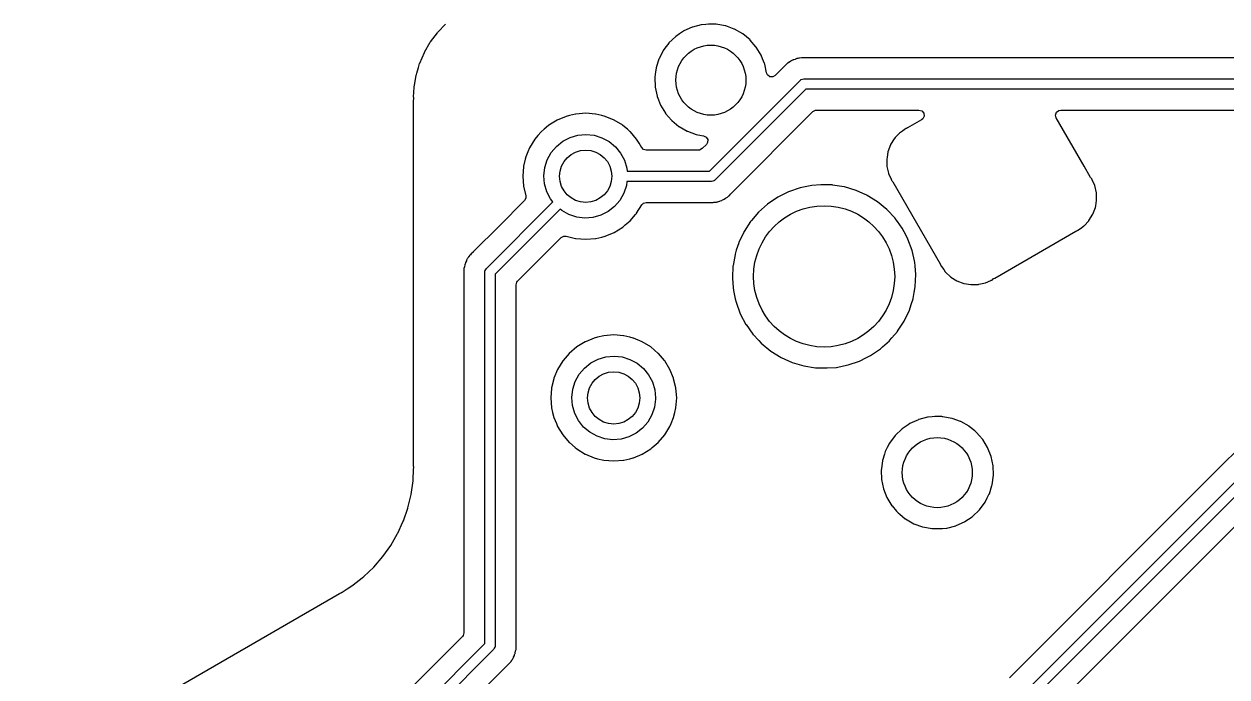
# Model space of a CAD drawing. Extents: x 189 to 319, y -167 to -61.
# Drawn here: x 211.57 to 240.79, y -99.48 to -83.64 of the extents above; entities that cross this region are included whole.
import ezdxf

# ---------------------------------------------------------------- set-up
doc = ezdxf.new("R2010")
doc.units = 0
doc.layers.add('BLACK', color=7, linetype='CONTINUOUS')

msp = doc.modelspace()

# ---------------------------------------------------------------- linework, layer by layer
at = {"layer": 'BLACK', "linetype": 'CONTINUOUS'}
for p, q in [((221.442, -84.066), (221.607, -83.8453)), ((221.607, -83.8453), (221.616, -83.8341)), ((221.616, -83.8341), (221.805, -83.634)), ((227.582, -83.8077), (227.49, -83.8699)), ((227.586, -83.8048), (227.582, -83.8077)), ((227.582, -83.8077), (227.582, -83.8077)), ((227.591, -83.8026), (227.586, -83.8048)), ((227.792, -83.7122), (227.591, -83.8026)), ((227.797, -83.71), (227.792, -83.7122)), ((227.792, -83.7122), (227.792, -83.7122)), ((227.802, -83.7087), (227.797, -83.71)), ((228.015, -83.6534), (227.802, -83.7087)), ((227.802, -83.7087), (227.802, -83.7087)), ((228.02, -83.6521), (228.015, -83.6534)), ((228.015, -83.6534), (228.015, -83.6534)), ((228.025, -83.6516), (228.02, -83.6521)), ((228.125, -83.6431), (228.025, -83.6516)), ((228.025, -83.6516), (228.025, -83.6516)), ((228.192, -83.6375), (228.125, -83.6431)), ((228.354, -83.6375), (228.192, -83.6375)), ((228.356, -83.6375), (228.354, -83.6375)), ((228.361, -83.6378), (228.356, -83.6375)), ((228.356, -83.6375), (228.356, -83.6375)), ((228.378, -83.6386), (228.361, -83.6378)), ((228.382, -83.6393), (228.378, -83.6386)), ((228.6, -83.6787), (228.382, -83.6393)), ((228.382, -83.6393), (228.382, -83.6393)), ((228.605, -83.6797), (228.6, -83.6787)), ((228.6, -83.6787), (228.6, -83.6787)), ((228.61, -83.6815), (228.605, -83.6797)), ((228.817, -83.7565), (228.61, -83.6815)), ((228.61, -83.6815), (228.61, -83.6815)), ((228.822, -83.7584), (228.817, -83.7565)), ((228.817, -83.7565), (228.817, -83.7565)), ((229.023, -83.8725), (228.822, -83.7584)), ((221.297, -84.3165), (221.434, -84.0782)), ((221.434, -84.0782), (221.442, -84.066)), ((227.225, -84.0971), (227.135, -84.2176)), ((227.228, -84.0928), (227.225, -84.0971)), ((227.395, -83.9336), (227.228, -84.0928)), ((227.49, -83.8699), (227.395, -83.9336)), ((229.027, -83.8759), (229.023, -83.8725)), ((229.116, -83.9491), (229.027, -83.8759)), ((229.027, -83.8759), (229.027, -83.8759)), ((229.201, -84.0188), (229.116, -83.9491)), ((229.205, -84.0228), (229.201, -84.0188)), ((229.346, -84.1851), (229.205, -84.0228)), ((229.205, -84.0228), (229.205, -84.0228)), ((221.182, -84.5814), (221.29, -84.3296)), ((221.29, -84.3296), (221.297, -84.3165)), ((227.088, -84.2827), (226.992, -84.4715)), ((227.09, -84.2779), (227.088, -84.2827)), ((227.135, -84.2176), (227.09, -84.2779)), ((229.352, -84.193), (229.346, -84.1851)), ((229.472, -84.3902), (229.352, -84.193)), ((229.507, -84.48), (229.472, -84.3902)), ((221.108, -84.8254), (221.148, -84.6915)), ((221.148, -84.6915), (221.176, -84.596)), ((221.176, -84.596), (221.181, -84.5822)), ((221.181, -84.5822), (221.182, -84.5814)), ((226.918, -84.7039), (226.905, -84.7952)), ((226.919, -84.6988), (226.918, -84.7039)), ((226.962, -84.5599), (226.919, -84.6988)), ((226.919, -84.6988), (226.919, -84.6988)), ((226.986, -84.4836), (226.962, -84.5599)), ((226.992, -84.4715), (226.986, -84.4836)), ((229.551, -84.5911), (229.507, -84.48)), ((229.557, -84.6048), (229.551, -84.5911)), ((229.558, -84.61), (229.557, -84.6048)), ((229.602, -84.8213), (229.558, -84.61)), ((230.032, -84.6674), (229.815, -84.8845)), ((230.04, -84.6586), (230.032, -84.6674)), ((230.063, -84.6306), (230.04, -84.6586)), ((230.068, -84.6245), (230.063, -84.6306)), ((230.084, -84.6126), (230.068, -84.6245)), ((230.099, -84.5998), (230.084, -84.6126)), ((230.114, -84.5855), (230.099, -84.5998)), ((230.12, -84.5814), (230.114, -84.5855)), ((230.152, -84.563), (230.12, -84.5814)), ((230.12, -84.5814), (230.12, -84.5814)), ((230.162, -84.5564), (230.152, -84.563)), ((230.191, -84.5351), (230.162, -84.5564)), ((230.197, -84.5304), (230.191, -84.5351)), ((230.191, -84.5351), (230.191, -84.5351)), ((230.216, -84.523), (230.197, -84.5304)), ((230.234, -84.5143), (230.216, -84.523)), ((230.245, -84.508), (230.234, -84.5143)), ((230.251, -84.504), (230.245, -84.508)), ((230.294, -84.4916), (230.251, -84.504)), ((230.305, -84.4878), (230.294, -84.4916)), ((230.339, -84.4744), (230.305, -84.4878)), ((230.346, -84.4715), (230.339, -84.4744)), ((230.339, -84.4744), (230.339, -84.4744)), ((230.366, -84.469), (230.346, -84.4715)), ((230.386, -84.465), (230.366, -84.469)), ((230.397, -84.4615), (230.386, -84.465)), ((230.405, -84.4593), (230.397, -84.4615)), ((230.397, -84.4615), (230.397, -84.4615)), ((230.449, -84.4579), (230.405, -84.4593)), ((230.461, -84.457), (230.449, -84.4579)), ((230.465, -84.4565), (230.461, -84.457)), ((230.493, -84.4565), (230.465, -84.4565)), ((230.497, -84.4564), (230.493, -84.4565)), ((230.557, -84.4545), (230.497, -84.4564)), ((230.565, -84.4543), (230.557, -84.4545)), ((230.557, -84.4545), (230.557, -84.4545)), ((230.573, -84.456), (230.565, -84.4543)), ((230.584, -84.4565), (230.573, -84.456)), ((244.45, -84.4565), (230.584, -84.4565)), ((221.049, -85.1301), (221.094, -84.8738)), ((221.094, -84.8738), (221.097, -84.8595)), ((221.097, -84.8595), (221.108, -84.8254)), ((226.889, -84.9209), (226.887, -84.9326)), ((226.887, -84.9326), (226.896, -85.1631)), ((226.905, -84.7952), (226.889, -84.9209)), ((228.213, -87.2049), (230.417, -85.0016)), ((229.625, -84.8709), (229.602, -84.8213)), ((229.681, -84.9135), (229.625, -84.8709)), ((229.752, -84.9185), (229.681, -84.9135)), ((229.815, -84.8845), (229.752, -84.9185)), ((230.417, -85.0016), (230.434, -84.9883)), ((230.434, -84.9883), (230.437, -84.9848)), ((230.437, -84.9848), (230.44, -84.984)), ((230.44, -84.984), (230.445, -84.9801)), ((230.445, -84.9801), (230.475, -84.9737)), ((230.475, -84.9737), (230.505, -84.965)), ((230.505, -84.965), (244.485, -84.965)), ((221.03, -85.4027), (221.043, -85.1777)), ((221.043, -85.1777), (221.044, -85.1593)), ((221.044, -85.1593), (221.046, -85.1447)), ((221.046, -85.1447), (221.049, -85.1301)), ((226.896, -85.1631), (226.943, -85.3889)), ((230.557, -85.215), (228.354, -87.4183)), ((244.434, -85.215), (230.557, -85.215)), ((221.028, -85.4945), (221.03, -85.4736)), ((221.028, -94.3451), (221.028, -85.4945)), ((221.031, -85.4279), (221.03, -85.4027)), ((221.03, -85.4736), (221.032, -85.4586)), ((221.033, -85.4412), (221.031, -85.4279)), ((221.032, -85.4586), (221.033, -85.4538)), ((221.033, -85.4538), (221.033, -85.4412)), ((226.943, -85.3889), (226.945, -85.3939)), ((226.945, -85.3939), (226.945, -85.3939)), ((226.945, -85.3939), (226.976, -85.4711)), ((226.976, -85.4711), (227.028, -85.6035)), ((227.028, -85.6035), (227.148, -85.8007)), ((224.732, -85.8774), (224.519, -85.9654)), ((224.737, -85.8755), (224.732, -85.8774)), ((224.732, -85.8774), (224.732, -85.8774)), ((224.818, -85.8559), (224.737, -85.8755)), ((224.965, -85.8206), (224.818, -85.8559)), ((224.97, -85.8195), (224.965, -85.8206)), ((224.965, -85.8206), (224.965, -85.8206)), ((225.209, -85.8007), (224.97, -85.8195)), ((225.448, -85.8195), (225.209, -85.8007)), ((225.453, -85.8206), (225.448, -85.8195)), ((225.6, -85.8559), (225.453, -85.8206)), ((225.453, -85.8206), (225.453, -85.8206)), ((225.682, -85.8755), (225.6, -85.8559)), ((225.686, -85.8774), (225.682, -85.8755)), ((225.899, -85.9654), (225.686, -85.8774)), ((225.686, -85.8774), (225.686, -85.8774)), ((227.148, -85.8007), (227.151, -85.8047)), ((227.151, -85.8047), (227.292, -85.9673)), ((228.738, -87.7525), (230.73, -85.7604)), ((230.73, -85.7604), (230.793, -85.7264)), ((230.793, -85.7264), (230.82, -85.7235)), ((230.82, -85.7235), (233.305, -85.7235)), ((233.305, -85.7235), (233.373, -85.7435)), ((233.373, -85.7435), (233.42, -85.7972)), ((233.43, -85.8674), (233.4, -85.932)), ((233.42, -85.7972), (233.43, -85.8674)), ((236.623, -85.8435), (236.646, -85.7764)), ((236.64, -85.9125), (236.623, -85.8435)), ((236.646, -85.7764), (236.702, -85.7325)), ((236.702, -85.7325), (236.749, -85.7235)), ((236.749, -85.7235), (244.171, -85.7235)), ((224.197, -86.1898), (224.128, -86.2486)), ((224.306, -86.0959), (224.197, -86.1898)), ((224.31, -86.0927), (224.306, -86.0959)), ((224.306, -86.0959), (224.306, -86.0959)), ((224.515, -85.9673), (224.31, -86.0927)), ((224.519, -85.9654), (224.515, -85.9673)), ((224.519, -85.9654), (224.519, -85.9654)), ((225.903, -85.9673), (225.899, -85.9654)), ((225.899, -85.9654), (225.899, -85.9654)), ((226.108, -86.0927), (225.903, -85.9673)), ((226.112, -86.0959), (226.108, -86.0927)), ((226.222, -86.1898), (226.112, -86.0959)), ((226.112, -86.0959), (226.112, -86.0959)), ((226.29, -86.2486), (226.222, -86.1898)), ((227.292, -85.9673), (227.299, -85.975)), ((227.299, -85.975), (227.303, -85.9783)), ((227.303, -85.9783), (227.473, -86.1178)), ((227.473, -86.1178), (227.473, -86.1178)), ((227.473, -86.1178), (227.477, -86.1212)), ((227.477, -86.1212), (227.678, -86.2354)), ((232.957, -86.1931), (232.902, -86.2327)), ((232.962, -86.1898), (232.957, -86.1931)), ((232.971, -86.1829), (232.962, -86.1898)), ((232.974, -86.1799), (232.971, -86.1829)), ((232.971, -86.1829), (232.971, -86.1829)), ((232.979, -86.1775), (232.974, -86.1799)), ((232.981, -86.1761), (232.979, -86.1775)), ((232.985, -86.1738), (232.981, -86.1761)), ((232.981, -86.1761), (232.981, -86.1761)), ((232.99, -86.1721), (232.985, -86.1738)), ((233.004, -86.1668), (232.99, -86.1721)), ((232.99, -86.1721), (232.99, -86.1721)), ((233.023, -86.1578), (233.004, -86.1668)), ((233.368, -85.9586), (233.023, -86.1578)), ((233.4, -85.932), (233.368, -85.9586)), ((237.316, -87.0837), (236.64, -85.9125)), ((223.972, -86.431), (223.847, -86.6356)), ((224.049, -86.3403), (223.972, -86.431)), ((224.125, -86.2523), (224.049, -86.3403)), ((224.128, -86.2486), (224.125, -86.2523)), ((224.498, -86.604), (224.653, -86.4797)), ((224.653, -86.4797), (224.829, -86.3879)), ((224.829, -86.3879), (225.019, -86.3319)), ((225.019, -86.3319), (225.216, -86.3139)), ((225.216, -86.3139), (225.413, -86.3346)), ((225.413, -86.3346), (225.603, -86.3933)), ((225.603, -86.3933), (225.777, -86.4876)), ((226.294, -86.2523), (226.29, -86.2486)), ((226.369, -86.3403), (226.294, -86.2523)), ((226.446, -86.431), (226.369, -86.3403)), ((226.506, -86.5281), (226.446, -86.431)), ((227.678, -86.2354), (227.683, -86.2372)), ((227.683, -86.2372), (227.683, -86.2372)), ((227.683, -86.2372), (227.89, -86.3122)), ((227.89, -86.3122), (227.89, -86.3122)), ((227.89, -86.3122), (227.895, -86.3141)), ((227.895, -86.3141), (227.9, -86.315)), ((227.9, -86.315), (227.9, -86.315)), ((227.9, -86.315), (227.937, -86.3218)), ((227.937, -86.3218), (228.073, -86.3463)), ((228.073, -86.3463), (228.136, -86.3781)), ((228.136, -86.3781), (228.173, -86.4392)), ((228.173, -86.4392), (228.17, -86.5102)), ((232.704, -86.4206), (232.616, -86.562)), ((232.707, -86.4153), (232.704, -86.4206)), ((232.704, -86.4206), (232.704, -86.4206)), ((232.73, -86.3908), (232.707, -86.4153)), ((232.825, -86.2893), (232.73, -86.3908)), ((232.83, -86.2848), (232.825, -86.2893)), ((232.825, -86.2893), (232.825, -86.2893)), ((232.902, -86.2327), (232.83, -86.2848)), ((223.805, -86.7356), (223.755, -86.8573)), ((223.845, -86.6402), (223.805, -86.7356)), ((223.847, -86.6356), (223.845, -86.6402)), ((223.845, -86.6402), (223.845, -86.6402)), ((224.275, -86.9296), (224.371, -86.7559)), ((224.371, -86.7559), (224.498, -86.604)), ((225.777, -86.4876), (225.93, -86.614)), ((225.93, -86.614), (226.055, -86.7676)), ((226.055, -86.7676), (226.148, -86.9427)), ((226.572, -86.6356), (226.506, -86.5281)), ((226.573, -86.6346), (226.572, -86.6356)), ((226.611, -86.6764), (226.573, -86.6346)), ((226.679, -86.6964), (226.611, -86.6764)), ((227.951, -86.6964), (226.679, -86.6964)), ((227.977, -86.6935), (227.951, -86.6964)), ((228.04, -86.6595), (227.977, -86.6935)), ((228.14, -86.5594), (228.04, -86.6595)), ((228.17, -86.5102), (228.14, -86.5594)), ((232.549, -86.7407), (232.529, -86.8621)), ((232.55, -86.7346), (232.549, -86.7407)), ((232.549, -86.7407), (232.549, -86.7407)), ((232.613, -86.5672), (232.55, -86.7346)), ((232.616, -86.562), (232.613, -86.5672)), ((232.616, -86.562), (232.616, -86.562)), ((223.74, -86.9172), (223.7, -87.0858)), ((223.755, -86.8573), (223.74, -86.9172)), ((224.215, -87.1186), (224.275, -86.9296)), ((226.148, -86.9427), (226.206, -87.1325)), ((232.529, -86.8621), (232.521, -86.9111)), ((232.521, -86.9111), (232.521, -86.9173)), ((232.521, -86.9173), (232.521, -86.9173)), ((232.521, -86.9173), (232.523, -86.9845)), ((232.523, -86.9845), (232.527, -87.0899)), ((223.699, -87.0907), (223.68, -87.3299)), ((223.68, -87.3299), (223.699, -87.5691)), ((223.7, -87.0858), (223.699, -87.0907)), ((223.7, -87.0858), (223.7, -87.0858)), ((224.193, -87.3157), (224.215, -87.1186)), ((224.21, -87.5133), (224.193, -87.3157)), ((226.206, -87.1325), (226.213, -87.2049)), ((226.213, -87.2049), (228.213, -87.2049)), ((232.527, -87.0899), (232.528, -87.0959)), ((232.528, -87.0959), (232.528, -87.0959)), ((232.528, -87.0959), (232.566, -87.258)), ((232.566, -87.258), (232.567, -87.264)), ((232.567, -87.264), (232.623, -87.3865)), ((237.473, -87.3559), (237.316, -87.0837)), ((237.483, -87.3707), (237.473, -87.3559)), ((223.699, -87.5691), (223.7, -87.5739)), ((223.7, -87.5739), (223.7, -87.5739)), ((223.7, -87.5739), (223.755, -87.8024)), ((224.264, -87.7039), (224.21, -87.5133)), ((226.2, -87.555), (226.137, -87.7431)), ((226.212, -87.4549), (226.2, -87.555)), ((228.265, -87.4549), (226.212, -87.4549)), ((228.295, -87.4462), (228.265, -87.4549)), ((228.325, -87.4397), (228.295, -87.4462)), ((228.33, -87.4359), (228.325, -87.4397)), ((228.333, -87.4351), (228.33, -87.4359)), ((228.336, -87.4316), (228.333, -87.4351)), ((228.354, -87.4183), (228.336, -87.4316)), ((230.416, -87.61), (230.137, -87.7061)), ((230.619, -87.5691), (230.416, -87.61)), ((230.701, -87.5524), (230.619, -87.5691)), ((230.705, -87.5516), (230.701, -87.5524)), ((230.701, -87.5524), (230.701, -87.5524)), ((230.925, -87.537), (230.705, -87.5516)), ((231.11, -87.537), (230.925, -87.537)), ((231.111, -87.5371), (231.11, -87.537)), ((231.177, -87.5401), (231.111, -87.5371)), ((231.111, -87.5371), (231.111, -87.5371)), ((231.202, -87.5412), (231.177, -87.5401)), ((231.205, -87.5417), (231.202, -87.5412)), ((231.489, -87.5867), (231.205, -87.5417)), ((231.205, -87.5417), (231.205, -87.5417)), ((231.494, -87.5874), (231.489, -87.5867)), ((231.489, -87.5867), (231.489, -87.5867)), ((231.777, -87.6718), (231.494, -87.5874)), ((232.623, -87.3865), (232.626, -87.3944)), ((232.626, -87.3944), (232.632, -87.4119)), ((232.632, -87.4119), (232.632, -87.4119)), ((232.632, -87.4119), (232.634, -87.4164)), ((232.634, -87.4164), (232.64, -87.4274)), ((232.64, -87.4274), (232.643, -87.4312)), ((232.643, -87.4312), (232.643, -87.4312)), ((232.643, -87.4312), (232.657, -87.4493)), ((232.657, -87.4493), (232.667, -87.4641)), ((232.667, -87.4641), (233.818, -89.4571)), ((237.5, -87.3926), (237.483, -87.3707)), ((237.507, -87.4036), (237.5, -87.3926)), ((237.508, -87.4081), (237.507, -87.4036)), ((237.515, -87.4256), (237.508, -87.4081)), ((237.508, -87.4081), (237.508, -87.4081)), ((237.518, -87.4336), (237.515, -87.4256)), ((237.574, -87.556), (237.518, -87.4336)), ((237.614, -87.7301), (237.574, -87.556)), ((223.722, -87.9216), (223.104, -88.5388)), ((223.754, -87.8645), (223.722, -87.9216)), ((223.755, -87.8024), (223.753, -87.803)), ((223.753, -87.803), (223.754, -87.8645)), ((224.355, -87.8802), (224.264, -87.7039)), ((224.411, -87.951), (224.355, -87.8802)), ((226.039, -87.9155), (225.91, -88.0656)), ((226.137, -87.7431), (226.039, -87.9155)), ((228.424, -87.9483), (228.431, -87.9454)), ((228.431, -87.9454), (228.465, -87.9321)), ((228.431, -87.9454), (228.431, -87.9454)), ((228.465, -87.9321), (228.476, -87.9282)), ((228.476, -87.9282), (228.511, -87.9181)), ((228.511, -87.9181), (228.519, -87.9159)), ((228.511, -87.9181), (228.511, -87.9181)), ((228.519, -87.9159), (228.526, -87.9119)), ((228.526, -87.9119), (228.536, -87.9056)), ((228.526, -87.9119), (228.526, -87.9119)), ((228.536, -87.9056), (228.554, -87.8969)), ((228.554, -87.8969), (228.573, -87.8894)), ((228.573, -87.8894), (228.609, -87.8634)), ((228.609, -87.8634), (228.618, -87.8569)), ((228.618, -87.8569), (228.65, -87.8385)), ((228.65, -87.8385), (228.656, -87.8344)), ((228.65, -87.8385), (228.65, -87.8385)), ((228.656, -87.8344), (228.671, -87.8201)), ((228.671, -87.8201), (228.686, -87.8073)), ((228.686, -87.8073), (228.692, -87.8024)), ((228.692, -87.8024), (228.702, -87.7953)), ((228.702, -87.7953), (228.73, -87.7613)), ((228.73, -87.7613), (228.738, -87.7525)), ((229.873, -87.8383), (229.628, -88.0043)), ((229.889, -87.8303), (229.873, -87.8383)), ((230.133, -87.708), (229.889, -87.8303)), ((230.137, -87.7061), (230.133, -87.708)), ((231.938, -87.7442), (231.777, -87.6718)), ((232.038, -87.7892), (231.938, -87.7442)), ((232.046, -87.7928), (232.038, -87.7892)), ((232.297, -87.9484), (232.046, -87.7928)), ((237.597, -88.0489), (237.619, -87.915)), ((237.616, -87.8), (237.614, -87.7301)), ((237.62, -87.8969), (237.616, -87.8)), ((237.619, -87.915), (237.62, -87.9089)), ((237.619, -87.915), (237.619, -87.915)), ((237.62, -87.9089), (237.62, -87.8969)), ((222.797, -89.5656), (224.411, -87.951)), ((224.587, -88.1285), (223.01, -89.7058)), ((224.629, -88.1642), (224.587, -88.1285)), ((224.802, -88.2609), (224.629, -88.1642)), ((225.754, -88.1877), (225.577, -88.2771)), ((225.91, -88.0656), (225.754, -88.1877)), ((226.422, -88.2571), (226.443, -88.2325)), ((226.443, -88.2325), (226.446, -88.2287)), ((226.443, -88.2325), (226.443, -88.2325)), ((226.446, -88.2287), (226.572, -88.0241)), ((226.572, -88.0241), (226.574, -88.0253)), ((226.574, -88.0253), (226.616, -87.9805)), ((226.616, -87.9805), (226.679, -87.9634)), ((226.679, -87.9634), (228.186, -87.9634)), ((228.186, -87.9634), (228.198, -87.9639)), ((228.198, -87.9639), (228.205, -87.9656)), ((228.205, -87.9656), (228.213, -87.9653)), ((228.213, -87.9653), (228.273, -87.9634)), ((228.213, -87.9653), (228.213, -87.9653)), ((228.273, -87.9634), (228.277, -87.9634)), ((228.277, -87.9634), (228.305, -87.9634)), ((228.305, -87.9634), (228.309, -87.9629)), ((228.309, -87.9629), (228.321, -87.9619)), ((228.309, -87.9629), (228.309, -87.9629)), ((228.321, -87.9619), (228.353, -87.9609)), ((228.353, -87.9609), (228.357, -87.9608)), ((228.357, -87.9608), (228.365, -87.9605)), ((228.365, -87.9605), (228.384, -87.9549)), ((228.384, -87.9549), (228.404, -87.9509)), ((228.404, -87.9509), (228.416, -87.9493)), ((228.416, -87.9493), (228.424, -87.9483)), ((228.416, -87.9493), (228.416, -87.9493)), ((229.405, -88.2043), (229.234, -88.4047)), ((229.408, -88.2012), (229.405, -88.2043)), ((229.405, -88.2043), (229.405, -88.2043)), ((229.628, -88.0043), (229.408, -88.2012)), ((232.525, -88.1359), (232.297, -87.9484)), ((232.528, -88.1389), (232.525, -88.1359)), ((232.724, -88.3488), (232.528, -88.1389)), ((237.528, -88.2528), (237.591, -88.0854)), ((237.591, -88.0854), (237.597, -88.0489)), ((224.991, -88.3222), (224.802, -88.2609)), ((225.188, -88.3456), (224.991, -88.3222)), ((225.386, -88.3304), (225.188, -88.3456)), ((225.577, -88.2771), (225.386, -88.3304)), ((226.108, -88.567), (226.172, -88.5121)), ((226.172, -88.5121), (226.287, -88.4144)), ((226.287, -88.4144), (226.29, -88.4112)), ((226.29, -88.4112), (226.422, -88.2571)), ((229.214, -88.4289), (229.057, -88.6696)), ((229.216, -88.4254), (229.214, -88.4289)), ((229.214, -88.4289), (229.214, -88.4289)), ((229.234, -88.4047), (229.216, -88.4254)), ((232.727, -88.3519), (232.724, -88.3488)), ((232.724, -88.3488), (232.724, -88.3488)), ((232.729, -88.3553), (232.727, -88.3519)), ((232.781, -88.4289), (232.729, -88.3553)), ((232.729, -88.3553), (232.729, -88.3553)), ((232.898, -88.5926), (232.781, -88.4289)), ((237.311, -88.5352), (237.315, -88.5307)), ((237.315, -88.5307), (237.429, -88.4092)), ((237.315, -88.5307), (237.315, -88.5307)), ((237.429, -88.4092), (237.433, -88.4047)), ((237.429, -88.4092), (237.429, -88.4092)), ((237.433, -88.4047), (237.528, -88.2528)), ((223.104, -88.5388), (222.493, -89.1503)), ((223.555, -89.8795), (224.617, -88.8175)), ((224.617, -88.8175), (224.68, -88.7834)), ((224.68, -88.7834), (224.736, -88.7863)), ((224.736, -88.7863), (224.737, -88.7842)), ((224.737, -88.7842), (224.965, -88.8391)), ((225.453, -88.8391), (225.6, -88.8038)), ((225.6, -88.8038), (225.682, -88.7842)), ((225.682, -88.7842), (225.686, -88.7823)), ((225.686, -88.7823), (225.899, -88.6943)), ((225.899, -88.6943), (225.903, -88.6924)), ((225.899, -88.6943), (225.899, -88.6943)), ((225.903, -88.6924), (226.108, -88.567)), ((229.047, -88.6898), (228.928, -88.9398)), ((229.053, -88.6768), (229.047, -88.6898)), ((229.055, -88.6731), (229.053, -88.6768)), ((229.053, -88.6768), (229.053, -88.6768)), ((229.057, -88.6696), (229.055, -88.6731)), ((232.944, -88.681), (232.898, -88.5926)), ((233.025, -88.8339), (232.944, -88.681)), ((235.147, -89.7996), (237.117, -88.6622)), ((237.117, -88.6622), (237.136, -88.6532)), ((237.136, -88.6532), (237.151, -88.6479)), ((237.151, -88.6479), (237.155, -88.6462)), ((237.151, -88.6479), (237.151, -88.6479)), ((237.155, -88.6462), (237.166, -88.6401)), ((237.166, -88.6401), (237.17, -88.6371)), ((237.17, -88.6371), (237.179, -88.6302)), ((237.17, -88.6371), (237.17, -88.6371)), ((237.179, -88.6302), (237.183, -88.6269)), ((237.183, -88.6269), (237.263, -88.5696)), ((237.263, -88.5696), (237.311, -88.5352)), ((224.965, -88.8391), (224.965, -88.8391)), ((224.965, -88.8391), (224.97, -88.8403)), ((224.97, -88.8403), (225.209, -88.8591)), ((225.209, -88.8591), (225.448, -88.8403)), ((225.448, -88.8403), (225.453, -88.8391)), ((225.453, -88.8391), (225.453, -88.8391)), ((228.927, -88.9438), (228.868, -89.127)), ((228.928, -88.9398), (228.927, -88.9438)), ((228.927, -88.9438), (228.927, -88.9438)), ((233.035, -88.8538), (233.025, -88.8339)), ((233.137, -89.1309), (233.035, -88.8538)), ((222.313, -89.3802), (222.291, -89.4189)), ((222.318, -89.3695), (222.313, -89.3802)), ((222.332, -89.3362), (222.318, -89.3695)), ((222.335, -89.3289), (222.332, -89.3362)), ((222.332, -89.3362), (222.332, -89.3362)), ((222.348, -89.3129), (222.335, -89.3289)), ((222.359, -89.2964), (222.348, -89.3129)), ((222.365, -89.2856), (222.359, -89.2964)), ((222.368, -89.2787), (222.365, -89.2856)), ((222.365, -89.2856), (222.365, -89.2856)), ((222.399, -89.2464), (222.368, -89.2787)), ((222.406, -89.2374), (222.399, -89.2464)), ((222.409, -89.2342), (222.406, -89.2374)), ((222.429, -89.2145), (222.409, -89.2342)), ((222.431, -89.2116), (222.429, -89.2145)), ((222.473, -89.1678), (222.431, -89.2116)), ((222.478, -89.162), (222.473, -89.1678)), ((222.484, -89.1579), (222.478, -89.162)), ((222.493, -89.1503), (222.484, -89.1579)), ((228.837, -89.2251), (228.788, -89.4991)), ((228.838, -89.221), (228.837, -89.2251)), ((228.868, -89.127), (228.838, -89.221)), ((233.138, -89.135), (233.137, -89.1309)), ((233.193, -89.3802), (233.138, -89.135)), ((233.138, -89.135), (233.138, -89.135)), ((233.202, -89.4192), (233.193, -89.3802)), ((222.25, -89.6139), (222.247, -89.6339)), ((222.247, -89.6339), (222.248, -89.6418)), ((222.248, -89.6418), (222.251, -89.6779)), ((222.251, -89.5942), (222.25, -89.6139)), ((222.253, -89.5663), (222.251, -89.5739)), ((222.251, -89.5739), (222.251, -89.5942)), ((222.251, -89.6779), (222.251, -89.6898)), ((222.251, -89.6898), (222.251, -98.4094)), ((222.262, -89.5311), (222.253, -89.5663)), ((222.265, -89.5195), (222.262, -89.5311)), ((222.271, -89.4837), (222.265, -89.5195)), ((222.272, -89.4758), (222.271, -89.4837)), ((222.271, -89.4837), (222.271, -89.4837)), ((222.28, -89.4572), (222.272, -89.4758)), ((222.286, -89.4385), (222.28, -89.4572)), ((222.289, -89.4266), (222.286, -89.4385)), ((222.291, -89.4189), (222.289, -89.4266)), ((222.289, -89.4266), (222.289, -89.4266)), ((222.76, -89.654), (222.763, -89.6319)), ((222.76, -98.6722), (222.76, -89.654)), ((222.763, -89.6273), (222.764, -89.6249)), ((222.763, -89.6319), (222.763, -89.6273)), ((222.764, -89.6249), (222.765, -89.6185)), ((222.765, -89.6185), (222.782, -89.5926)), ((222.782, -89.5926), (222.797, -89.5656)), ((228.786, -89.5158), (228.774, -89.7748)), ((228.788, -89.4991), (228.786, -89.5117)), ((228.786, -89.5117), (228.786, -89.5158)), ((228.786, -89.5158), (228.786, -89.5158)), ((233.202, -89.4233), (233.202, -89.4192)), ((233.209, -89.5058), (233.202, -89.4233)), ((233.227, -89.7133), (233.209, -89.5058)), ((233.818, -89.4571), (233.827, -89.4761)), ((233.827, -89.4761), (233.832, -89.4903)), ((233.832, -89.4903), (233.832, -89.4904)), ((233.832, -89.4904), (233.834, -89.4949)), ((233.834, -89.4949), (233.84, -89.5058)), ((233.84, -89.5058), (233.843, -89.5097)), ((233.843, -89.5097), (233.843, -89.5097)), ((233.843, -89.5097), (233.85, -89.5184)), ((233.85, -89.5184), (233.853, -89.5229)), ((233.853, -89.5229), (233.906, -89.5957)), ((233.906, -89.5957), (233.945, -89.6508)), ((233.945, -89.6508), (233.95, -89.655)), ((233.95, -89.655), (233.95, -89.655)), ((233.95, -89.655), (234.071, -89.7688)), ((223.01, -89.7058), (223.01, -98.724)), ((223.518, -89.9686), (223.539, -89.9004)), ((223.518, -98.6882), (223.518, -89.9686)), ((223.539, -89.9004), (223.555, -89.8795)), ((228.774, -89.7748), (228.773, -89.8067)), ((228.773, -89.8067), (228.773, -89.8108)), ((228.773, -89.8108), (228.792, -90.0313)), ((228.773, -89.8108), (228.773, -89.8108)), ((233.214, -90.0038), (233.227, -89.7175)), ((233.227, -89.7175), (233.227, -89.7133)), ((233.227, -89.7175), (233.227, -89.7175)), ((234.071, -89.7688), (234.076, -89.7731)), ((234.076, -89.7731), (234.081, -89.7763)), ((234.081, -89.7763), (234.081, -89.7764)), ((234.081, -89.7764), (234.222, -89.8643)), ((234.222, -89.8643), (234.222, -89.8643)), ((234.222, -89.8643), (234.228, -89.8675)), ((234.228, -89.8675), (234.395, -89.9305)), ((234.395, -89.9305), (234.401, -89.9315)), ((234.401, -89.9315), (234.401, -89.9315)), ((234.401, -89.9315), (234.565, -89.9587)), ((234.565, -89.9587), (234.565, -89.9587)), ((234.565, -89.9587), (234.571, -89.9597)), ((234.571, -89.9597), (234.578, -89.9595)), ((234.578, -89.9595), (234.668, -89.9565)), ((234.578, -89.9595), (234.578, -89.9595)), ((234.668, -89.9565), (234.75, -89.9538)), ((234.75, -89.9538), (234.756, -89.9524)), ((234.756, -89.9524), (234.918, -89.9146)), ((234.918, -89.9146), (234.924, -89.9132)), ((234.918, -89.9146), (234.918, -89.9146)), ((234.924, -89.9132), (235.047, -89.8577)), ((235.047, -89.8577), (235.055, -89.8545)), ((235.055, -89.8545), (235.072, -89.8479)), ((235.072, -89.8479), (235.077, -89.8462)), ((235.072, -89.8479), (235.072, -89.8479)), ((235.077, -89.8462), (235.088, -89.8401)), ((235.088, -89.8401), (235.11, -89.8229)), ((235.11, -89.8229), (235.124, -89.8129)), ((235.124, -89.8129), (235.147, -89.7996)), ((228.792, -90.0313), (228.798, -90.1008)), ((228.798, -90.1008), (228.799, -90.1049)), ((228.799, -90.1049), (228.799, -90.1049)), ((228.799, -90.1049), (228.843, -90.303)), ((233.162, -90.299), (233.188, -90.151)), ((233.188, -90.151), (233.213, -90.0125)), ((233.213, -90.0125), (233.214, -90.0083)), ((233.213, -90.0125), (233.213, -90.0125)), ((233.214, -90.0083), (233.214, -90.0038)), ((235.871, -99.857), (245.679, -90.0486)), ((245.858, -90.2228), (236.084, -99.9972)), ((245.008, -90.001), (240.284, -94.7244)), ((228.843, -90.303), (228.863, -90.389)), ((228.863, -90.389), (228.965, -90.6662)), ((233.072, -90.5802), (233.116, -90.4416)), ((233.116, -90.4416), (233.161, -90.303)), ((233.161, -90.303), (233.162, -90.299)), ((233.161, -90.303), (233.161, -90.303)), ((228.965, -90.6662), (229.102, -90.9274)), ((232.786, -91.0911), (232.943, -90.8504)), ((232.943, -90.8504), (232.945, -90.8469)), ((232.943, -90.8504), (232.943, -90.8504)), ((232.945, -90.8469), (233.072, -90.5802)), ((229.102, -90.9274), (229.105, -90.9308)), ((229.105, -90.9308), (229.271, -91.1647)), ((232.647, -91.2545), (232.781, -91.0978)), ((232.781, -91.0978), (232.784, -91.0946)), ((232.781, -91.0978), (232.781, -91.0978)), ((232.784, -91.0946), (232.786, -91.0911)), ((232.786, -91.0911), (232.786, -91.0911)), ((225.196, -91.3475), (224.992, -91.4728)), ((225.201, -91.3456), (225.196, -91.3475)), ((225.413, -91.2575), (225.201, -91.3456)), ((225.201, -91.3456), (225.201, -91.3456)), ((225.418, -91.2556), (225.413, -91.2575)), ((225.413, -91.2575), (225.413, -91.2575)), ((225.499, -91.236), (225.418, -91.2556)), ((225.646, -91.2008), (225.499, -91.236)), ((225.651, -91.1996), (225.646, -91.2008)), ((225.646, -91.2008), (225.646, -91.2008)), ((225.89, -91.1808), (225.651, -91.1996)), ((226.13, -91.1996), (225.89, -91.1808)), ((226.134, -91.2008), (226.13, -91.1996)), ((226.281, -91.236), (226.134, -91.2008)), ((226.134, -91.2008), (226.134, -91.2008)), ((226.363, -91.2556), (226.281, -91.236)), ((226.368, -91.2575), (226.363, -91.2556)), ((226.58, -91.3456), (226.368, -91.2575)), ((226.368, -91.2575), (226.368, -91.2575)), ((226.585, -91.3475), (226.58, -91.3456)), ((226.58, -91.3456), (226.58, -91.3456)), ((226.789, -91.4728), (226.585, -91.3475)), ((229.271, -91.1647), (229.271, -91.1647)), ((229.271, -91.1647), (229.273, -91.1681)), ((229.273, -91.1681), (229.276, -91.1712)), ((229.276, -91.1712), (229.276, -91.1712)), ((229.276, -91.1712), (229.411, -91.3157)), ((229.411, -91.3157), (229.475, -91.3841)), ((229.475, -91.3841), (229.703, -91.5716)), ((232.42, -91.4728), (232.589, -91.3216)), ((232.589, -91.3216), (232.592, -91.3188)), ((232.592, -91.3188), (232.647, -91.2545)), ((224.806, -91.6324), (224.659, -91.8042)), ((224.809, -91.6287), (224.806, -91.6324)), ((224.992, -91.4728), (224.809, -91.6287)), ((225.51, -91.768), (225.7, -91.712)), ((225.7, -91.712), (225.898, -91.694)), ((225.898, -91.694), (226.095, -91.7148)), ((226.095, -91.7148), (226.284, -91.7734)), ((226.972, -91.6287), (226.789, -91.4728)), ((226.975, -91.6324), (226.972, -91.6287)), ((227.122, -91.8042), (226.975, -91.6324)), ((229.703, -91.5716), (229.954, -91.7272)), ((229.954, -91.7272), (230.223, -91.8482)), ((231.863, -91.8139), (232.033, -91.7289)), ((232.033, -91.7289), (232.124, -91.6835)), ((232.124, -91.6835), (232.127, -91.6817)), ((232.124, -91.6835), (232.124, -91.6835)), ((232.127, -91.6817), (232.372, -91.5157)), ((232.372, -91.5157), (232.42, -91.4728)), ((224.526, -92.0203), (224.438, -92.2329)), ((224.528, -92.0158), (224.526, -92.0203)), ((224.526, -92.0203), (224.526, -92.0203)), ((224.653, -91.8112), (224.528, -92.0158)), ((224.659, -91.8042), (224.653, -91.8112)), ((225.052, -92.136), (225.18, -91.9841)), ((225.18, -91.9841), (225.334, -91.8598)), ((225.334, -91.8598), (225.51, -91.768)), ((226.284, -91.7734), (226.459, -91.8677)), ((226.459, -91.8677), (226.611, -91.9941)), ((226.611, -91.9941), (226.737, -92.1478)), ((227.128, -91.8112), (227.122, -91.8042)), ((227.253, -92.0158), (227.128, -91.8112)), ((227.255, -92.0203), (227.253, -92.0158)), ((227.343, -92.2329), (227.255, -92.0203)), ((227.255, -92.0203), (227.255, -92.0203)), ((230.223, -91.8482), (230.506, -91.9326)), ((230.506, -91.9326), (230.511, -91.9333)), ((230.511, -91.9333), (230.511, -91.9333)), ((230.511, -91.9333), (230.795, -91.9783)), ((230.795, -91.9783), (230.795, -91.9783)), ((230.795, -91.9783), (230.798, -91.9788)), ((230.798, -91.9788), (230.823, -91.9799)), ((230.823, -91.9799), (230.889, -91.9829)), ((230.889, -91.9829), (230.889, -91.9829)), ((230.889, -91.9829), (230.89, -91.983)), ((230.89, -91.983), (231.075, -91.983)), ((231.075, -91.983), (231.295, -91.9684)), ((231.295, -91.9684), (231.299, -91.9676)), ((231.299, -91.9676), (231.472, -91.9326)), ((231.299, -91.9676), (231.299, -91.9676)), ((231.472, -91.9326), (231.584, -91.91)), ((231.584, -91.91), (231.863, -91.8139)), ((236.63, -100.171), (244.78, -92.0203)), ((224.435, -92.2423), (224.381, -92.466)), ((224.436, -92.2374), (224.435, -92.2423)), ((224.438, -92.2329), (224.436, -92.2374)), ((224.897, -92.4988), (224.957, -92.3098)), ((224.957, -92.3098), (225.052, -92.136)), ((226.737, -92.1478), (226.83, -92.3228)), ((226.83, -92.3228), (226.887, -92.5127)), ((227.345, -92.2374), (227.343, -92.2329)), ((227.346, -92.2423), (227.345, -92.2374)), ((227.4, -92.466), (227.346, -92.2423)), ((224.38, -92.4708), (224.361, -92.71)), ((224.381, -92.466), (224.38, -92.4708)), ((224.381, -92.466), (224.381, -92.466)), ((224.875, -92.6958), (224.897, -92.4988)), ((226.887, -92.5127), (226.906, -92.71)), ((227.401, -92.4708), (227.4, -92.466)), ((227.4, -92.466), (227.4, -92.466)), ((227.42, -92.71), (227.401, -92.4708)), ((224.361, -92.71), (224.38, -92.9492)), ((224.891, -92.8934), (224.875, -92.6958)), ((224.946, -93.084), (224.891, -92.8934)), ((226.906, -92.7384), (226.881, -92.9351)), ((226.906, -92.71), (226.906, -92.7384)), ((227.401, -92.9492), (227.42, -92.71)), ((224.38, -92.9492), (224.381, -92.954)), ((224.381, -92.954), (224.381, -92.954)), ((224.381, -92.954), (224.407, -93.0606)), ((224.407, -93.0606), (224.436, -93.1826)), ((224.436, -93.1826), (224.438, -93.1871)), ((224.438, -93.1871), (224.438, -93.1871)), ((224.438, -93.1871), (224.498, -93.331)), ((225.036, -93.2604), (224.946, -93.084)), ((226.819, -93.1232), (226.721, -93.2957)), ((226.881, -92.9351), (226.819, -93.1232)), ((227.283, -93.331), (227.343, -93.1871)), ((227.343, -93.1871), (227.345, -93.1826)), ((227.343, -93.1871), (227.343, -93.1871)), ((227.345, -93.1826), (227.374, -93.0606)), ((227.374, -93.0606), (227.4, -92.954)), ((227.4, -92.954), (227.401, -92.9492)), ((227.4, -92.954), (227.4, -92.954)), ((233.515, -93.1797), (233.302, -93.2349)), ((233.52, -93.1783), (233.515, -93.1797)), ((233.515, -93.1797), (233.515, -93.1797)), ((233.525, -93.1779), (233.52, -93.1783)), ((233.625, -93.1694), (233.525, -93.1779)), ((233.525, -93.1779), (233.525, -93.1779)), ((233.692, -93.1637), (233.625, -93.1694)), ((233.854, -93.1637), (233.692, -93.1637)), ((233.856, -93.1638), (233.854, -93.1637)), ((233.861, -93.164), (233.856, -93.1638)), ((233.856, -93.1638), (233.856, -93.1638)), ((233.878, -93.1649), (233.861, -93.164)), ((233.882, -93.1656), (233.878, -93.1649)), ((234.1, -93.205), (233.882, -93.1656)), ((233.882, -93.1656), (233.882, -93.1656)), ((234.105, -93.2059), (234.1, -93.205)), ((234.1, -93.205), (234.1, -93.205)), ((234.11, -93.2077), (234.105, -93.2059)), ((224.498, -93.331), (224.528, -93.4042)), ((224.528, -93.4042), (224.653, -93.6088)), ((225.16, -93.4158), (225.036, -93.2604)), ((225.311, -93.5443), (225.16, -93.4158)), ((226.591, -93.4458), (226.435, -93.5678)), ((226.721, -93.2957), (226.591, -93.4458)), ((227.128, -93.6088), (227.253, -93.4042)), ((227.253, -93.4042), (227.283, -93.331)), ((232.895, -93.4599), (232.728, -93.6191)), ((233.044, -93.3598), (232.895, -93.4599)), ((233.082, -93.334), (233.044, -93.3598)), ((233.086, -93.331), (233.082, -93.334)), ((233.082, -93.334), (233.082, -93.334)), ((233.255, -93.2551), (233.086, -93.331)), ((233.292, -93.2385), (233.255, -93.2551)), ((233.297, -93.2363), (233.292, -93.2385)), ((233.292, -93.2385), (233.292, -93.2385)), ((233.302, -93.2349), (233.297, -93.2363)), ((233.302, -93.2349), (233.302, -93.2349)), ((234.11, -93.2078), (234.11, -93.2077)), ((234.317, -93.2828), (234.11, -93.2078)), ((234.322, -93.2846), (234.317, -93.2828)), ((234.317, -93.2828), (234.317, -93.2828)), ((234.523, -93.3988), (234.322, -93.2846)), ((234.527, -93.4022), (234.523, -93.3988)), ((234.659, -93.5105), (234.527, -93.4022)), ((234.527, -93.4022), (234.527, -93.4022)), ((224.653, -93.6088), (224.809, -93.7913)), ((224.809, -93.7913), (224.813, -93.7945)), ((225.484, -93.641), (225.311, -93.5443)), ((225.672, -93.7023), (225.484, -93.641)), ((225.869, -93.7258), (225.672, -93.7023)), ((226.067, -93.7106), (225.869, -93.7258)), ((226.258, -93.6572), (226.067, -93.7106)), ((226.435, -93.5678), (226.258, -93.6572)), ((226.968, -93.7945), (226.972, -93.7913)), ((226.972, -93.7913), (227.128, -93.6088)), ((232.728, -93.6191), (232.59, -93.8042)), ((234.701, -93.545), (234.659, -93.5105)), ((234.705, -93.5491), (234.701, -93.545)), ((234.765, -93.6191), (234.705, -93.5491)), ((234.705, -93.5491), (234.705, -93.5491)), ((234.852, -93.7193), (234.765, -93.6191)), ((234.972, -93.9165), (234.852, -93.7193)), ((224.813, -93.7945), (224.956, -93.9165)), ((224.956, -93.9165), (224.992, -93.9472)), ((224.992, -93.9472), (225.196, -94.0725)), ((225.196, -94.0725), (225.201, -94.0744)), ((225.201, -94.0744), (225.201, -94.0744)), ((225.201, -94.0744), (225.413, -94.1625)), ((226.368, -94.1625), (226.58, -94.0744)), ((226.58, -94.0744), (226.585, -94.0725)), ((226.58, -94.0744), (226.58, -94.0744)), ((226.585, -94.0725), (226.789, -93.9472)), ((226.789, -93.9472), (226.825, -93.9165)), ((226.825, -93.9165), (226.968, -93.7945)), ((232.466, -94.0725), (232.419, -94.2251)), ((232.486, -94.0099), (232.466, -94.0725)), ((232.533, -93.9165), (232.486, -94.0099)), ((232.588, -93.809), (232.533, -93.9165)), ((232.59, -93.8042), (232.588, -93.809)), ((235.057, -94.1311), (234.972, -93.9165)), ((221.029, -94.3629), (221.028, -94.3451)), ((221.033, -94.3905), (221.029, -94.3629)), ((225.413, -94.1625), (225.418, -94.1644)), ((225.418, -94.1644), (225.499, -94.184)), ((225.499, -94.184), (225.646, -94.2192)), ((225.646, -94.2192), (225.646, -94.2192)), ((225.646, -94.2192), (225.651, -94.2204)), ((225.651, -94.2204), (225.89, -94.2392)), ((225.89, -94.2392), (226.13, -94.2204)), ((226.13, -94.2204), (226.134, -94.2192)), ((226.134, -94.2192), (226.281, -94.184)), ((226.134, -94.2192), (226.134, -94.2192)), ((226.281, -94.184), (226.363, -94.1644)), ((226.363, -94.1644), (226.368, -94.1625)), ((232.416, -94.2392), (232.392, -94.4222)), ((232.418, -94.2302), (232.416, -94.2392)), ((232.419, -94.2251), (232.418, -94.2302)), ((232.419, -94.2251), (232.419, -94.2251)), ((235.104, -94.3569), (235.057, -94.1311)), ((235.113, -94.5874), (235.104, -94.3569)), ((221.016, -94.7244), (221.03, -94.4246)), ((221.03, -94.4246), (221.032, -94.4097)), ((221.032, -94.4079), (221.033, -94.4031)), ((221.032, -94.4097), (221.032, -94.4079)), ((221.032, -94.4079), (221.032, -94.4079)), ((221.033, -94.4031), (221.033, -94.3905)), ((232.392, -94.4222), (232.387, -94.4589)), ((232.387, -94.4589), (232.396, -94.6894)), ((235.082, -94.8161), (235.113, -94.5874)), ((220.969, -95.0552), (221.016, -94.7244)), ((232.396, -94.6894), (232.443, -94.9152)), ((232.443, -94.9152), (232.528, -95.1298)), ((235.014, -95.0364), (235.077, -94.8333)), ((235.077, -94.8333), (235.081, -94.8212)), ((235.081, -94.8212), (235.082, -94.8161)), ((235.081, -94.8212), (235.081, -94.8212)), ((240.284, -94.7244), (235.567, -99.4418)), ((220.89, -95.38), (220.969, -95.0552)), ((232.528, -95.1298), (232.648, -95.327)), ((234.772, -95.4272), (234.91, -95.2421)), ((234.91, -95.2421), (234.964, -95.1343)), ((234.964, -95.1343), (235.012, -95.0412)), ((235.012, -95.0412), (235.014, -95.0364)), ((235.012, -95.0412), (235.012, -95.0412)), ((220.781, -95.693), (220.889, -95.3828)), ((220.889, -95.3828), (220.89, -95.38)), ((220.889, -95.3828), (220.889, -95.3828)), ((232.648, -95.327), (232.651, -95.331)), ((232.651, -95.331), (232.76, -95.4568)), ((232.76, -95.4568), (232.799, -95.5012)), ((232.799, -95.5012), (232.838, -95.5337)), ((232.838, -95.5337), (232.973, -95.6441)), ((234.605, -95.5864), (234.772, -95.4272)), ((220.646, -95.9901), (220.771, -95.7174)), ((220.771, -95.7174), (220.78, -95.6958)), ((220.78, -95.6958), (220.781, -95.693)), ((220.781, -95.693), (220.781, -95.693)), ((232.973, -95.6441), (232.973, -95.6441)), ((232.973, -95.6441), (232.977, -95.6475)), ((232.977, -95.6475), (233.178, -95.7616)), ((233.178, -95.7616), (233.183, -95.7635)), ((233.183, -95.7635), (233.183, -95.7635)), ((233.183, -95.7635), (233.39, -95.8385)), ((233.985, -95.8666), (234.198, -95.8113)), ((234.198, -95.8113), (234.203, -95.81)), ((234.198, -95.8113), (234.198, -95.8113)), ((234.203, -95.81), (234.208, -95.8078)), ((234.208, -95.8078), (234.409, -95.7174)), ((234.208, -95.8078), (234.208, -95.8078)), ((234.409, -95.7174), (234.414, -95.7152)), ((234.414, -95.7152), (234.418, -95.7123)), ((234.418, -95.7123), (234.597, -95.5916)), ((234.418, -95.7123), (234.418, -95.7123)), ((234.597, -95.5916), (234.605, -95.5864)), ((220.474, -96.2892), (220.642, -95.9998)), ((220.642, -95.9998), (220.646, -95.9901)), ((233.39, -95.8385), (233.39, -95.8385)), ((233.39, -95.8385), (233.395, -95.8403)), ((233.395, -95.8403), (233.4, -95.8413)), ((233.4, -95.8413), (233.4, -95.8413)), ((233.4, -95.8413), (233.618, -95.8807)), ((233.618, -95.8807), (233.618, -95.8807)), ((233.618, -95.8807), (233.622, -95.8814)), ((233.622, -95.8814), (233.639, -95.8822)), ((233.639, -95.8822), (233.644, -95.8825)), ((233.644, -95.8825), (233.644, -95.8825)), ((233.644, -95.8825), (233.646, -95.8825)), ((233.646, -95.8825), (233.808, -95.8825)), ((233.808, -95.8825), (233.875, -95.8769)), ((233.875, -95.8769), (233.975, -95.8684)), ((233.975, -95.8684), (233.98, -95.8679)), ((233.975, -95.8684), (233.975, -95.8684)), ((233.98, -95.8679), (233.985, -95.8666)), ((233.985, -95.8666), (233.985, -95.8666)), ((220.282, -96.559), (220.473, -96.2917)), ((220.473, -96.2917), (220.474, -96.2892)), ((220.473, -96.2917), (220.473, -96.2917)), ((220.062, -96.814), (220.281, -96.5615)), ((220.281, -96.5615), (220.282, -96.559)), ((220.282, -96.559), (220.282, -96.559)), ((219.82, -97.0447), (220.062, -96.814)), ((219.419, -97.34), (219.557, -97.2513)), ((219.557, -97.2513), (219.56, -97.2494)), ((219.56, -97.2494), (219.782, -97.0747)), ((219.56, -97.2494), (219.56, -97.2494)), ((219.782, -97.0747), (219.82, -97.0447)), ((211.567, -101.878), (219.228, -97.4551)), ((219.228, -97.4551), (219.247, -97.4462)), ((219.247, -97.4462), (219.261, -97.4409)), ((219.261, -97.4409), (219.266, -97.4392)), ((219.261, -97.4409), (219.261, -97.4409)), ((219.266, -97.4392), (219.277, -97.433)), ((219.277, -97.433), (219.282, -97.4286)), ((219.282, -97.4286), (219.292, -97.4217)), ((219.292, -97.4217), (219.419, -97.34)), ((222.251, -98.4094), (222.231, -98.4775)), ((222.215, -98.4985), (220.051, -100.662)), ((220.081, -101.352), (222.76, -98.6722)), ((222.231, -98.4775), (222.215, -98.4985)), ((223.006, -98.7531), (223.005, -98.7595)), ((223.007, -98.7506), (223.006, -98.7531)), ((223.01, -98.724), (223.007, -98.746)), ((223.007, -98.746), (223.007, -98.7506)), ((223.519, -98.7), (223.518, -98.6882)), ((223.523, -98.744), (223.519, -98.7)), ((223.52, -98.764), (223.522, -98.7519)), ((223.522, -98.7519), (223.523, -98.744)), ((222.973, -98.8124), (220.257, -101.529)), ((222.988, -98.7853), (222.973, -98.8124)), ((223.005, -98.7595), (222.988, -98.7853)), ((223.43, -99.0553), (223.435, -99.049)), ((223.435, -99.049), (223.438, -99.0417)), ((223.438, -99.0417), (223.452, -99.0084)), ((223.438, -99.0417), (223.438, -99.0417)), ((223.452, -99.0084), (223.457, -98.9978)), ((223.457, -98.9978), (223.479, -98.959)), ((223.479, -98.959), (223.484, -98.9394)), ((223.484, -98.9394), (223.49, -98.9207)), ((223.49, -98.9207), (223.495, -98.9094)), ((223.495, -98.9094), (223.498, -98.9021)), ((223.495, -98.9094), (223.495, -98.9094)), ((223.498, -98.9021), (223.499, -98.8943)), ((223.499, -98.8943), (223.505, -98.8585)), ((223.499, -98.8943), (223.499, -98.8943)), ((223.505, -98.8585), (223.508, -98.8468)), ((223.508, -98.8468), (223.517, -98.8117)), ((223.517, -98.8117), (223.518, -98.804)), ((223.517, -98.8117), (223.517, -98.8117)), ((223.518, -98.7838), (223.52, -98.764)), ((223.518, -98.804), (223.518, -98.7838)), ((220.947, -101.558), (223.277, -99.2276)), ((223.277, -99.2276), (223.286, -99.2201)), ((223.286, -99.2201), (223.292, -99.216)), ((223.292, -99.216), (223.339, -99.1663)), ((223.339, -99.1663), (223.341, -99.1635)), ((223.341, -99.1635), (223.361, -99.1437)), ((223.361, -99.1437), (223.364, -99.1405)), ((223.364, -99.1405), (223.371, -99.1315)), ((223.371, -99.1315), (223.396, -99.1051)), ((223.396, -99.1051), (223.402, -99.0993)), ((223.402, -99.0993), (223.405, -99.0924)), ((223.405, -99.0923), (223.411, -99.0815)), ((223.405, -99.0924), (223.405, -99.0923)), ((223.411, -99.0815), (223.422, -99.065)), ((223.422, -99.065), (223.43, -99.0553)), ((235.547, -99.4592), (235.505, -99.5031)), ((235.552, -99.4534), (235.547, -99.4592)), ((235.559, -99.4493), (235.552, -99.4534)), ((235.567, -99.4418), (235.559, -99.4493))]:
    msp.add_line(p, q, dxfattribs=at)
at = {"layer": 'BLACK'}
for centre, radius in [((228.25, -84.9969), 0.8509), ((225.209, -87.3299), 0.635), ((231, -89.76), 1.7145), ((225.89, -92.71), 0.635), ((233.75, -94.5231), 0.8509)]:
    msp.add_circle(centre, radius, dxfattribs=at)

doc.saveas('drawing.dxf')
